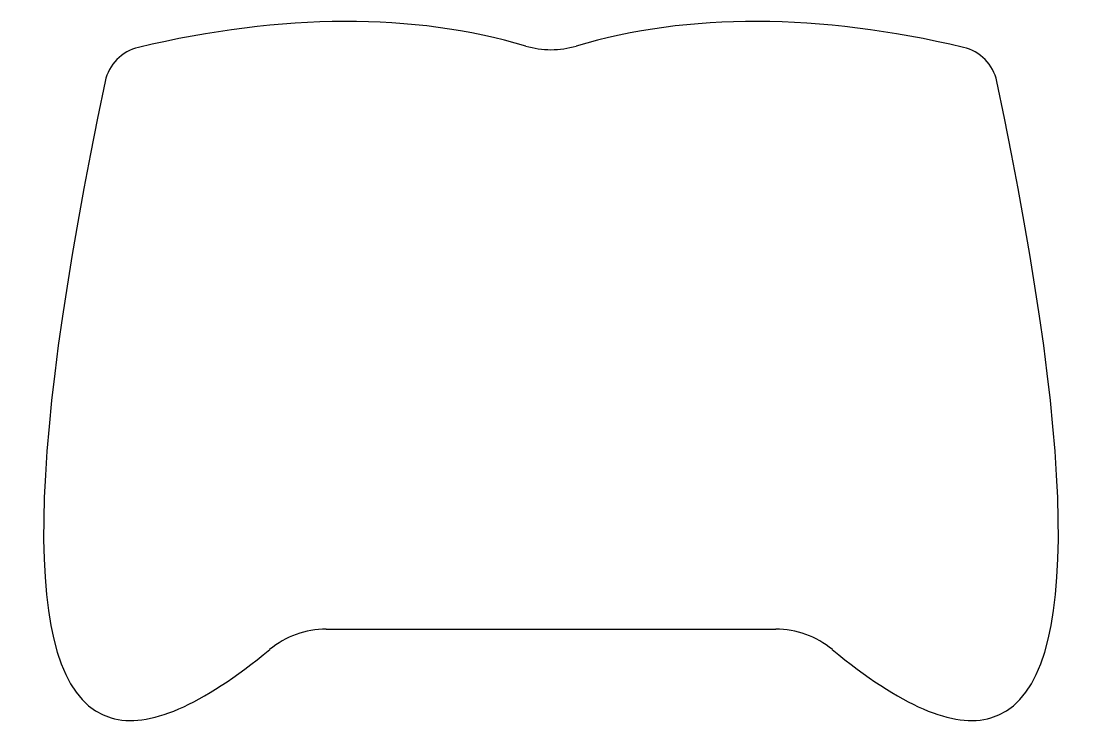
# Model space of a CAD drawing. Header units: millimetres. Extents: x -60 to 60, y -44 to 36.
import ezdxf

# ---------------------------------------------------------------- set-up
doc = ezdxf.new("R2010")
doc.units = ezdxf.units.MM

msp = doc.modelspace()

# ---------------------------------------------------------------- linework, layer by layer
at = {"color": 7, "linetype": 'Continuous', "lineweight": 25}
msp.add_line((-25.3, -32.38), (25.3, -32.38), dxfattribs=at)
for centre, radius, start, end in [((-45.29, 28.29), 5, 103.2865, 168.1093), ((0, 42.89), 10, 253.5239, 286.4761), ((45.29, 28.29), 5, 11.8907, 76.7135), ((-25.3, -42.38), 10, 90, 129.5773), ((25.3, -42.38), 10, 50.4227, 90)]:
    msp.add_arc(centre, radius, start, end, dxfattribs=at)
for points in [[(-2.84, 33.3), (-9.18, 35.17), (-22.81, 37.03), (-38.27, 35.08), (-46.44, 33.15)], [(46.44, 33.15), (38.27, 35.08), (22.81, 37.03), (9.18, 35.17), (2.84, 33.3)]]:
    msp.add_open_spline(points, degree=3, dxfattribs=at)
for points, knots in [([(-50.18, 29.32), (-59.64, -15.6), (-59.33, -49.66), (-39.37, -41.04), (-31.67, -34.68)], [0.0117678, 0.0117678, 0.0117678, 0.0117678, 0.5342249, 0.7562825, 0.7562825, 0.7562825, 0.7562825]), ([(31.67, -34.68), (39.37, -41.04), (59.33, -49.66), (59.64, -15.6), (50.18, 29.32)], [0.0117678, 0.0117678, 0.0117678, 0.0117678, 0.2338254, 0.7562825, 0.7562825, 0.7562825, 0.7562825])]:
    msp.add_open_spline(points, degree=3, knots=knots, dxfattribs=at)

doc.saveas('drawing.dxf')
